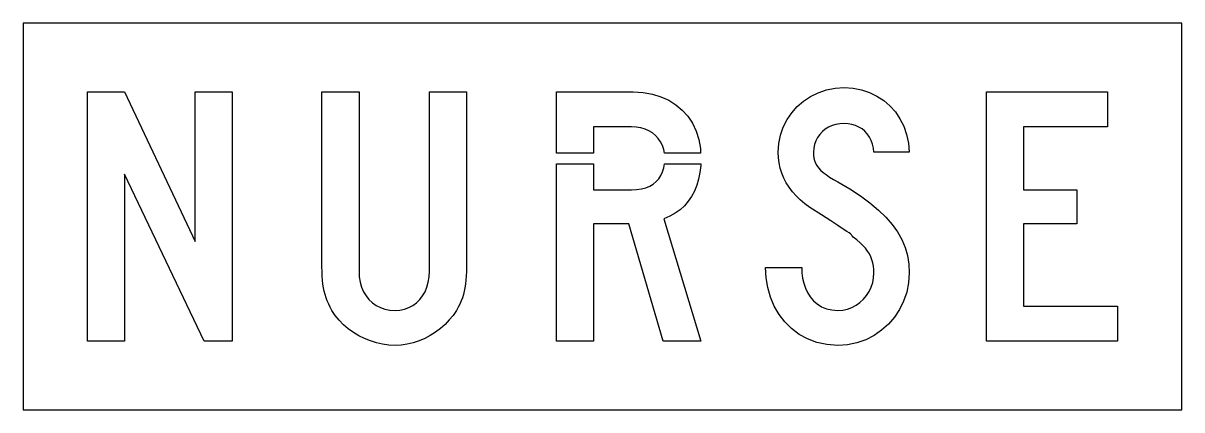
# Model space of a CAD drawing. Extents: x 0 to 54, y 0 to 18.
import ezdxf

# ---------------------------------------------------------------- set-up
doc = ezdxf.new("R2010")
doc.units = 0
doc.layers.add('CUT', color=7, linetype='Continuous')
doc.layers.add('OUTSIDE', color=1, linetype='Continuous')

msp = doc.modelspace()

# ---------------------------------------------------------------- linework, layer by layer
at = {"layer": 'CUT'}
for points in [[(3, 3.2029), (3, 14.7971), (4.7256, 14.7971), (8.01, 7.8406), (8.01, 14.7971), (9.7368, 14.7971), (9.7368, 3.2029), (8.4312, 3.2029), (4.7256, 10.9733), (4.7256, 3.2029)], [(20.6175, 5.8533), (20.5911, 5.6829), (20.5575, 5.5217), (20.5167, 5.3675), (20.4699, 5.2168), (20.4147, 5.0707), (20.3511, 4.9246), (20.2791, 4.7774), (20.1999, 4.6267), (20.0415, 4.3983), (19.8615, 4.1814), (19.6635, 3.9774), (19.4475, 3.7896), (19.2171, 3.6168), (18.9735, 3.4626), (18.7179, 3.327), (18.4527, 3.2133), (18.1803, 3.1217), (17.9019, 3.0545), (17.6199, 3.0139), (17.3367, 3), (17.0415, 3.0128), (16.7499, 3.0522), (16.4619, 3.1159), (16.1799, 3.2041), (15.9051, 3.3154), (15.6423, 3.4475), (15.3903, 3.5994), (15.1527, 3.771), (14.9331, 3.9612), (14.7303, 4.1675), (14.5479, 4.3901), (14.3895, 4.6267), (14.3091, 4.7774), (14.2383, 4.9246), (14.1747, 5.0707), (14.1195, 5.2168), (14.0715, 5.3675), (14.0307, 5.5217), (13.9983, 5.6829), (13.9707, 5.8533), (13.9515, 6.0342), (13.9371, 6.2278), (13.9287, 6.4354), (13.9263, 6.6603), (13.9263, 14.7971), (15.6519, 14.7971), (15.6519, 6.4574), (15.6663, 6.1907), (15.7071, 5.9403), (15.7731, 5.7084), (15.8643, 5.4951), (15.9783, 5.3014), (16.1151, 5.1299), (16.2735, 4.9814), (16.4511, 4.8574), (16.6467, 4.7588), (16.8603, 4.6858), (17.0907, 4.6417), (17.3367, 4.6267), (17.5623, 4.6417), (17.7771, 4.6858), (17.9775, 4.7588), (18.1635, 4.8574), (18.3327, 4.9814), (18.4839, 5.1299), (18.6159, 5.3014), (18.7275, 5.4951), (18.8163, 5.7084), (18.8823, 5.9403), (18.9231, 6.1907), (18.9363, 6.4574), (18.9363, 14.7971), (20.6631, 14.7971), (20.6631, 6.6603), (20.6607, 6.4354), (20.6523, 6.2278), (20.6379, 6.0342)], [(29.5998, 12.6371), (29.4738, 12.7728), (29.3274, 12.891), (29.163, 12.9896), (28.9818, 13.0672), (28.7838, 13.1241), (28.5726, 13.1577), (28.347, 13.1693), (26.5782, 13.1693), (26.5782, 11.9559), (24.8526, 11.9559), (24.8526, 14.7971), (28.431, 14.7971), (28.8918, 14.7716), (29.3226, 14.6986), (29.7234, 14.5768), (30.0918, 14.411), (30.4254, 14.2023), (30.7206, 13.953), (30.9774, 13.6643), (31.191, 13.3386), (31.3626, 12.978), (31.4862, 12.5838), (31.563, 12.1594), (31.5748, 11.9559), (29.8851, 11.9559), (29.8542, 12.1246), (29.7918, 12.3113), (29.7066, 12.4829)], [(40.8441, 4.6684), (40.6065, 4.3101), (40.3257, 3.9855), (40.0077, 3.7014), (39.6537, 3.4591), (39.2697, 3.2643), (38.8581, 3.1194), (38.4225, 3.0301), (37.9689, 3), (37.4601, 3.0348), (36.9873, 3.1345), (36.5541, 3.2968), (36.1593, 3.5136), (35.8053, 3.7803), (35.4945, 4.0933), (35.2269, 4.4446), (35.0049, 4.8319), (34.8297, 5.2481), (34.7037, 5.6875), (34.6257, 6.1467), (34.5993, 6.6197), (36.2841, 6.6197), (36.2949, 6.3762), (36.3273, 6.1339), (36.3813, 5.8962), (36.4593, 5.669), (36.5589, 5.4545), (36.6837, 5.2574), (36.8337, 5.08), (37.0077, 4.927), (37.2081, 4.8006), (37.4337, 4.7067), (37.6881, 4.6475), (37.9689, 4.6267), (38.1957, 4.6429), (38.4153, 4.6916), (38.6217, 4.7681), (38.8161, 4.8725), (38.9961, 5), (39.1581, 5.1507), (39.3009, 5.32), (39.4221, 5.5067), (39.5193, 5.7084), (39.5925, 5.9217), (39.6369, 6.1455), (39.6525, 6.3762), (39.6477, 6.5351), (39.6309, 6.6893), (39.6021, 6.8365), (39.5601, 6.9803), (39.5061, 7.1194), (39.4365, 7.2562), (39.3525, 7.3896), (39.2529, 7.5206), (39.1377, 7.6516), (39.0045, 7.7814), (38.8533, 7.9125), (38.6841, 8.0435), (38.6385, 8.0922), (38.6157, 8.1212), (38.6049, 8.1397), (38.5905, 8.1583), (38.5581, 8.1861), (38.4945, 8.2325), (38.3853, 8.3067), (38.2161, 8.418), (37.9737, 8.5757), (37.6437, 8.7913), (37.2105, 9.0719), (36.6633, 9.4267), (36.4305, 9.5948), (36.2181, 9.7722), (36.0237, 9.9588), (35.8509, 10.1548), (35.6973, 10.3588), (35.5629, 10.571), (35.4489, 10.7913), (35.3565, 11.0186), (35.2833, 11.2516), (35.2317, 11.4928), (35.1993, 11.7386), (35.1897, 11.9901), (35.2173, 12.3994), (35.2977, 12.7925), (35.4273, 13.1646), (35.6025, 13.5113), (35.8209, 13.8325), (36.0789, 14.1212), (36.3729, 14.3751), (36.6993, 14.5907), (37.0545, 14.7646), (37.4361, 14.8933), (37.8405, 14.9733), (38.2629, 15), (38.6757, 14.9745), (39.0693, 14.8991), (39.4413, 14.7762), (39.7881, 14.6093), (40.1073, 14.3994), (40.3941, 14.1513), (40.6485, 13.8661), (40.8645, 13.5484), (41.0397, 13.1983), (41.1729, 12.8203), (41.2581, 12.4168), (41.2941, 11.9901), (39.6525, 11.9901), (39.6309, 12.1872), (39.5877, 12.3716), (39.5241, 12.5432), (39.4425, 12.6997), (39.3417, 12.8412), (39.2265, 12.9664), (39.0957, 13.0742), (38.9505, 13.1658), (38.7945, 13.2377), (38.6265, 13.2899), (38.4489, 13.3212), (38.2629, 13.3328), (38.0673, 13.3212), (37.8789, 13.2864), (37.7013, 13.2319), (37.5369, 13.1565), (37.3845, 13.0626), (37.2477, 12.9513), (37.1265, 12.8238), (37.0245, 12.6812), (36.9429, 12.5258), (36.8817, 12.3577), (36.8445, 12.1791), (36.8313, 11.9901), (36.8373, 11.8522), (36.8541, 11.7235), (36.8853, 11.6029), (36.9297, 11.487), (36.9909, 11.3757), (37.0689, 11.2678), (37.1649, 11.1623), (37.2801, 11.0557), (37.4181, 10.949), (37.5765, 10.8388), (37.7601, 10.7264), (37.9689, 10.607), (38.5197, 10.2823), (39.0189, 9.9577), (39.4653, 9.6307), (39.8601, 9.3026), (40.2045, 8.9687), (40.4997, 8.629), (40.7469, 8.2812), (40.9473, 7.9252), (41.1009, 7.5577), (41.2089, 7.1786), (41.2737, 6.7843), (41.2941, 6.3762), (41.2641, 5.9159), (41.1765, 5.4765), (41.0349, 5.0591)], [(50.5368, 14.7971), (50.5368, 13.1693), (46.6212, 13.1693), (46.6212, 10.2406), (49.1052, 10.2406), (49.1052, 8.6545), (46.6212, 8.6545), (46.6212, 4.8307), (51, 4.8307), (51, 3.2029), (44.8956, 3.2029), (44.8956, 14.7971)], [(24.8526, 11.4539), (26.5782, 11.4539), (26.5782, 10.2406), (28.347, 10.2406), (28.5894, 10.2522), (28.8138, 10.2846), (29.0166, 10.338), (29.2002, 10.4122), (29.3634, 10.5072), (29.505, 10.622), (29.6262, 10.7565), (29.7258, 10.9096), (29.8038, 11.0823), (29.8602, 11.2725), (29.8896, 11.4539), (31.5805, 11.4539), (31.5774, 11.3675), (31.5402, 11.0452), (31.479, 10.7403), (31.3938, 10.4528), (31.2846, 10.1849), (31.1526, 9.9357), (30.9954, 9.7072), (30.8154, 9.4997), (30.6126, 9.3142), (30.3858, 9.1519), (30.135, 9.0128), (29.8626, 8.898), (31.5894, 3.2029), (29.8206, 3.2029), (28.221, 8.6545), (26.5782, 8.6545), (26.5782, 3.2029), (24.8526, 3.2029)]]:
    msp.add_lwpolyline(points, close=True, dxfattribs=at)
at = {"layer": 'OUTSIDE'}
msp.add_lwpolyline([(0, 0), (54, 0), (54, 18), (0, 18)], close=True, dxfattribs=at)

doc.saveas('drawing.dxf')
